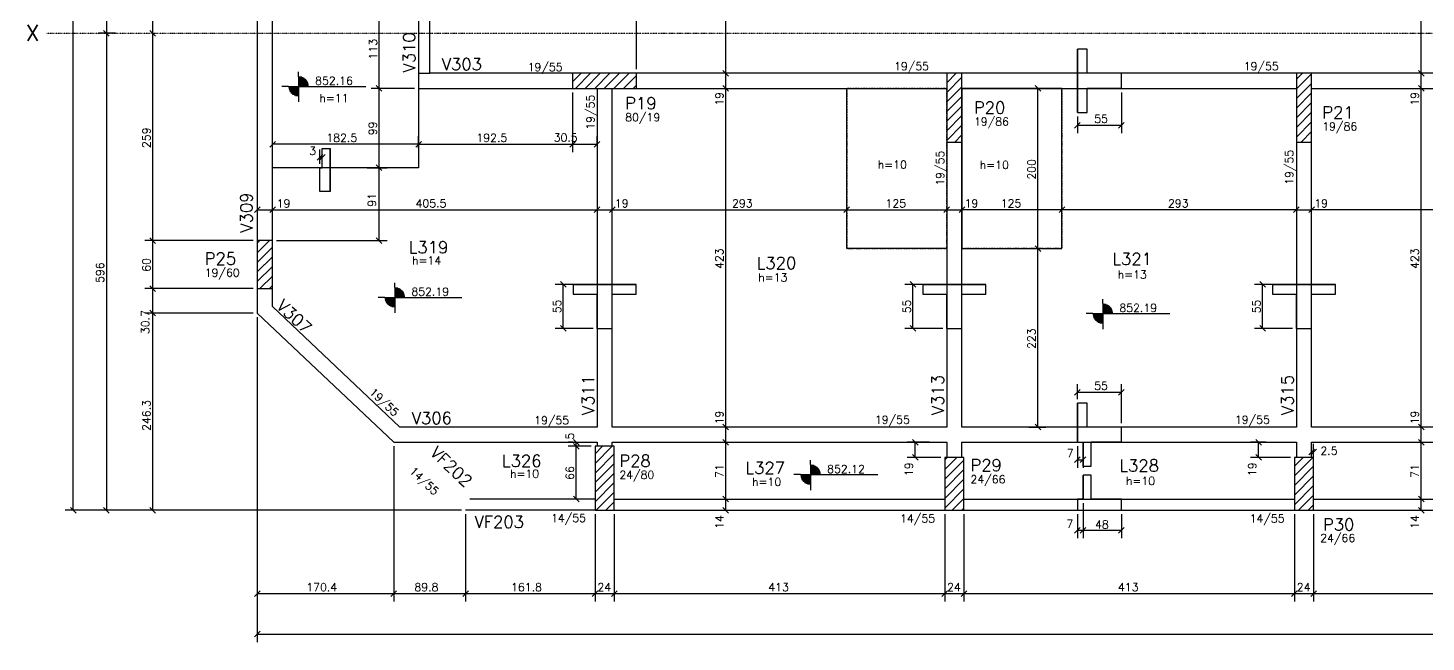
# Model space of a CAD drawing. Extents: x 892 to 4935, y 1591 to 3707.
# Drawn here: x 892 to 2639, y 1798 to 2566 of the extents above; entities that cross this region are included whole.
import ezdxf

# ---------------------------------------------------------------- set-up
doc = ezdxf.new("R2010")
doc.units = 0
doc.header["$MEASUREMENT"] = 0
doc.linetypes.add('ESTILO_TQS_0004', pattern=[2, 0.5, -0.4, 0.1, -0.4, 0.1, -0.5])
for name, color, linetype in [('2', 2, 'CONTINUOUS'), ('3', 3, 'CONTINUOUS'), ('4', 4, 'CONTINUOUS'), ('6', 6, 'CONTINUOUS'), ('7', 7, 'CONTINUOUS'), ('8', 8, 'CONTINUOUS'), ('9', 9, 'CONTINUOUS')]:
    doc.layers.add(name, color=color, linetype=linetype)
doc.styles.get("Standard").update_dxf_attribs({"font": 'ROMANS.SHX'})

msp = doc.modelspace()

# ---------------------------------------------------------------- linework, layer by layer
at = {"layer": '2', "linetype": 'Continuous'}
for p, q in [((986.779232, 2562.573534), (993.8503, 2555.502466)), ((986.779232, 2562.573534), (993.8503, 2555.502466)), ((1051.842067, 2555.502466), (1044.770999, 2562.573534)), ((1051.842067, 2555.502466), (1044.770999, 2562.573534)), ((1767.812529, 2505.502466), (1760.741461, 2512.573534)), ((1767.812529, 2505.502466), (1760.741461, 2512.573534)), ((2636.84433, 2505.502466), (2629.773263, 2512.573534)), ((2636.84433, 2505.502466), (2629.773263, 2512.573534)), ((1334.634802, 2486.502466), (1327.563734, 2493.573534)), ((1334.634802, 2486.502466), (1327.563734, 2493.573534)), ((1767.812529, 2486.502466), (1760.741461, 2493.573534)), ((1767.812529, 2486.502466), (1760.741461, 2493.573534)), ((2157.987446, 2486.502466), (2150.916378, 2493.573534)), ((2636.84433, 2486.502466), (2629.773263, 2493.573534)), ((2636.84433, 2486.502466), (2629.773263, 2493.573534)), ((2200.262317, 2440.561604), (2207.333385, 2447.632672)), ((2255.262317, 2440.561604), (2262.333385, 2447.632672)), ((1201.418034, 2423.898123), (1194.346966, 2416.827055)), ((1376.846966, 2416.827055), (1383.918034, 2423.898123)), ((1383.918034, 2423.898123), (1376.846966, 2416.827055)), ((1569.346966, 2416.827055), (1576.418034, 2423.898123)), ((1569.346966, 2416.827055), (1576.418034, 2423.898123)), ((1599.846966, 2416.827055), (1606.918034, 2423.898123)), ((1253.509577, 2400.413685), (1260.580645, 2407.484753)), ((1256.509577, 2400.413685), (1263.580645, 2407.484753)), ((1334.634802, 2387.502466), (1327.563734, 2394.573534)), ((1334.634802, 2387.502466), (1327.563734, 2394.573534)), ((1175.346966, 2334.95905), (1182.418034, 2342.030118)), ((1194.346966, 2334.95905), (1201.418034, 2342.030118)), ((1194.346966, 2334.95905), (1201.418034, 2342.030118)), ((1599.846966, 2334.95905), (1606.918034, 2342.030118)), ((1599.846966, 2334.95905), (1606.918034, 2342.030118)), ((1618.846966, 2334.95905), (1625.918034, 2342.030118)), ((1618.846966, 2334.95905), (1625.918034, 2342.030118)), ((1618.846966, 2334.95905), (1625.918034, 2342.030118)), ((1911.846966, 2334.95905), (1918.918034, 2342.030118)), ((1911.846966, 2334.95905), (1918.918034, 2342.030118)), ((2036.846966, 2334.95905), (2043.918034, 2342.030118)), ((2036.846966, 2334.95905), (2043.918034, 2342.030118)), ((2036.846966, 2334.95905), (2043.918034, 2342.030118)), ((2055.846966, 2334.95905), (2062.918034, 2342.030118)), ((2055.846966, 2334.95905), (2062.918034, 2342.030118)), ((2062.918034, 2342.030118), (2055.846966, 2334.95905)), ((2187.918034, 2342.030118), (2180.846966, 2334.95905)), ((2187.918034, 2342.030118), (2180.846966, 2334.95905)), ((2473.846966, 2334.95905), (2480.918034, 2342.030118)), ((2473.846966, 2334.95905), (2480.918034, 2342.030118)), ((2480.918034, 2342.030118), (2473.846966, 2334.95905)), ((2492.846966, 2334.95905), (2499.918034, 2342.030118)), ((2492.846966, 2334.95905), (2499.918034, 2342.030118)), ((2499.918034, 2342.030118), (2492.846966, 2334.95905)), ((1051.842067, 2296.502466), (1044.770999, 2303.573534)), ((1051.842067, 2296.502466), (1044.770999, 2303.573534)), ((1334.634802, 2296.502466), (1327.563734, 2303.573534)), ((2157.987446, 2286.502466), (2150.916378, 2293.573534)), ((2157.987446, 2286.502466), (2150.916378, 2293.573534)), ((1051.842067, 2236.502466), (1044.770999, 2243.573534)), ((1051.842067, 2236.502466), (1044.770999, 2243.573534)), ((1564.740486, 2241.655791), (1557.669419, 2248.726858)), ((2001.740486, 2241.655791), (1994.669419, 2248.726858)), ((2438.740486, 2241.655791), (2431.669419, 2248.726858)), ((1051.842067, 2205.793615), (1044.770999, 2212.864682)), ((1051.842067, 2205.793615), (1044.770999, 2212.864682)), ((1564.740486, 2186.655791), (1557.669419, 2193.726858)), ((2001.740486, 2186.655791), (1994.669419, 2193.726858)), ((2438.740486, 2186.655791), (2431.669419, 2193.726858)), ((2200.262317, 2107.001981), (2207.333385, 2114.073049)), ((2255.262317, 2107.001981), (2262.333385, 2114.073049)), ((1767.812529, 2063.502466), (1760.741461, 2070.573534)), ((1767.812529, 2063.502466), (1760.741461, 2070.573534)), ((2157.987446, 2063.502466), (2150.916378, 2070.573534)), ((2636.84433, 2063.502466), (2629.773263, 2070.573534)), ((2636.84433, 2063.502466), (2629.773263, 2070.573534)), ((1580.98592, 2044.502466), (1573.914852, 2051.573534)), ((1580.98592, 2039.502466), (1573.914852, 2046.573534)), ((1580.98592, 2039.502466), (1573.914852, 2046.573534)), ((1767.812529, 2044.502466), (1760.741461, 2051.573534)), ((1767.812529, 2044.502466), (1760.741461, 2051.573534)), ((2004.655164, 2044.502466), (1997.584096, 2051.573534)), ((2433.750327, 2044.502466), (2426.67926, 2051.573534)), ((2636.84433, 2044.502466), (2629.773263, 2051.573534)), ((2636.84433, 2044.502466), (2629.773263, 2051.573534)), ((2004.655164, 2025.502466), (1997.584096, 2032.573534)), ((2200.262317, 2022.708846), (2207.333385, 2029.779914)), ((2207.262317, 2022.708846), (2214.333385, 2029.779914)), ((2433.750327, 2025.502466), (2426.67926, 2032.573534)), ((2499.918034, 2039.4426), (2492.846966, 2032.371532)), ((2502.418034, 2039.4426), (2495.346966, 2032.371532)), ((1580.98592, 1973.502466), (1573.914852, 1980.573534)), ((1767.812529, 1973.502466), (1760.741461, 1980.573534)), ((1767.812529, 1973.502466), (1760.741461, 1980.573534)), ((2636.84433, 1973.502466), (2629.773263, 1980.573534)), ((2636.84433, 1973.502466), (2629.773263, 1980.573534)), ((952.312395, 1959.502466), (945.241328, 1966.573534)), ((986.779232, 1966.573534), (993.8503, 1959.502466)), ((1051.842067, 1959.502466), (1044.770999, 1966.573534)), ((1767.812529, 1959.502466), (1760.741461, 1966.573534)), ((2636.84433, 1959.502466), (2629.773263, 1966.573534)), ((2200.262317, 1934.507242), (2207.333385, 1941.57831)), ((2207.262317, 1934.507242), (2214.333385, 1941.57831)), ((2207.262317, 1934.507242), (2214.333385, 1941.57831)), ((2255.262317, 1934.507242), (2262.333385, 1941.57831)), ((1175.346966, 1855.451085), (1182.418034, 1862.522152)), ((1345.74326, 1855.451085), (1352.814328, 1862.522152)), ((1345.74326, 1855.451085), (1352.814328, 1862.522152)), ((1435.544159, 1855.451085), (1442.615226, 1862.522152)), ((1435.544159, 1855.451085), (1442.615226, 1862.522152)), ((1597.346966, 1855.451085), (1604.418034, 1862.522152)), ((1597.346966, 1855.451085), (1604.418034, 1862.522152)), ((1621.346966, 1855.451085), (1628.418034, 1862.522152)), ((1621.346966, 1855.451085), (1628.418034, 1862.522152)), ((2034.346966, 1855.451085), (2041.418034, 1862.522152)), ((2034.346966, 1855.451085), (2041.418034, 1862.522152)), ((2058.346966, 1855.451085), (2065.418034, 1862.522152)), ((2058.346966, 1855.451085), (2065.418034, 1862.522152)), ((2471.346966, 1855.451085), (2478.418034, 1862.522152)), ((2471.346966, 1855.451085), (2478.418034, 1862.522152)), ((2495.346966, 1855.451085), (2502.418034, 1862.522152)), ((2495.346966, 1855.451085), (2502.418034, 1862.522152)), ((1175.346966, 1804.887697), (1182.418034, 1811.958765))]:
    msp.add_line(p, q, dxfattribs=at)
at = {"layer": '3', "linetype": 'Continuous'}
for p, q in [((1230.478091, 2505.094006), (1230.478091, 2510.59875)), ((1230.478091, 2505.094006), (1230.478091, 2480.094006)), ((1230.478091, 2504.486659), (1234.327216, 2504.486659)), ((1230.478091, 2503.69381), (1236.226554, 2503.69381)), ((1230.478091, 2502.900961), (1237.550349, 2502.900961)), ((1230.478091, 2502.1081), (1238.58561, 2502.1081)), ((1230.478091, 2501.31531), (1239.43295, 2501.31531)), ((1230.478091, 2500.522461), (1240.141959, 2500.522461)), ((1230.478091, 2499.7296), (1240.741296, 2499.7296)), ((1230.478091, 2498.936751), (1241.249318, 2498.936751)), ((1572.8825, 2498.485277), (1583.435223, 2509.038)), ((1576.456039, 2490.038), (1595.456039, 2509.038)), ((1588.476854, 2490.038), (1607.476854, 2509.038)), ((1600.497669, 2490.038), (1619.497669, 2509.038)), ((1612.518485, 2490.038), (1631.518485, 2509.038)), ((1624.5393, 2490.038), (1643.5393, 2509.038)), ((1636.560115, 2490.038), (1652.8825, 2506.360385)), ((2040.3825, 2497.173481), (2052.247019, 2509.038)), ((2040.3825, 2485.152665), (2059.3825, 2504.152665)), ((2477.3825, 2501.424131), (2484.996369, 2509.038)), ((2477.3825, 2489.403315), (2496.3825, 2508.403315)), ((1217.978091, 2492.594006), (1209.551387, 2492.594006)), ((1230.478043, 2491.801205), (1217.978043, 2491.801205)), ((1217.978091, 2492.594006), (1242.978091, 2492.594006)), ((1230.478043, 2491.008356), (1218.079038, 2491.008356)), ((1230.478043, 2490.215507), (1218.206401, 2490.215507)), ((1230.478043, 2489.422658), (1218.387027, 2489.422658)), ((1230.478043, 2488.629856), (1218.623299, 2488.629856)), ((1230.478043, 2487.836959), (1218.918605, 2487.836959)), ((1230.478043, 2487.044158), (1219.277663, 2487.044158)), ((1230.478043, 2486.251309), (1219.706817, 2486.251309)), ((1230.478043, 2485.45846), (1220.214839, 2485.45846)), ((1230.478043, 2484.665611), (1220.814223, 2484.665611)), ((1230.478043, 2483.87281), (1221.523185, 2483.87281)), ((1230.478043, 2483.079901), (1222.370524, 2483.079901)), ((1230.478043, 2482.287099), (1223.405785, 2482.287099)), ((1230.478043, 2481.49425), (1224.729581, 2481.49425)), ((1230.478091, 2498.143902), (1241.678471, 2498.143902)), ((1230.478091, 2497.351053), (1242.03753, 2497.351053)), ((1230.478091, 2496.558204), (1242.332835, 2496.558204)), ((1230.478091, 2495.765402), (1242.569108, 2495.765402)), ((1230.478091, 2494.972553), (1242.749686, 2494.972553)), ((1230.478091, 2494.179704), (1242.877097, 2494.179704)), ((1230.478091, 2493.386855), (1242.978091, 2493.386855)), ((1242.978091, 2492.594006), (1314.40084, 2492.594006)), ((1648.58093, 2490.038), (1652.8825, 2494.33957)), ((2040.3825, 2473.13185), (2059.3825, 2492.13185)), ((2477.3825, 2477.3825), (2496.3825, 2496.3825)), ((2477.3825, 2465.361685), (2496.3825, 2484.361685)), ((1230.478043, 2480.701401), (1226.628966, 2480.701401)), ((1230.478091, 2480.094006), (1230.478091, 2473.225474)), ((2040.3825, 2461.111035), (2059.3825, 2480.111035)), ((2040.3825, 2449.09022), (2059.3825, 2468.09022)), ((2477.3825, 2453.340869), (2496.3825, 2472.340869)), ((2040.3825, 2437.069404), (2059.3825, 2456.069404)), ((2477.3825, 2441.320054), (2496.3825, 2460.320054)), ((2477.3825, 2429.299239), (2496.3825, 2448.299239)), ((2040.3825, 2425.048589), (2059.3825, 2444.048589)), ((2050.392726, 2423.038), (2059.3825, 2432.027774)), ((2483.142076, 2423.038), (2496.3825, 2436.278424)), ((2495.162892, 2423.038), (2496.3825, 2424.257608)), ((1178.8825, 2284.797506), (1194.122994, 2300.038)), ((1178.8825, 2296.818321), (1182.102179, 2300.038)), ((1178.8825, 2272.77669), (1197.8825, 2291.77669)), ((1178.8825, 2260.755875), (1197.8825, 2279.755875)), ((1178.8825, 2248.73506), (1197.8825, 2267.73506)), ((1182.206255, 2240.038), (1197.8825, 2255.714245)), ((1194.227071, 2240.038), (1197.8825, 2243.693429)), ((1350.709793, 2241.55583), (1350.709793, 2247.060575)), ((1350.709793, 2241.55583), (1350.709793, 2216.55583)), ((1350.709793, 2240.948483), (1354.558918, 2240.948483)), ((1350.709793, 2240.155634), (1356.458256, 2240.155634)), ((1350.709793, 2239.362785), (1357.782051, 2239.362785)), ((1350.709793, 2238.569924), (1358.817313, 2238.569924)), ((1350.709793, 2237.777134), (1359.664652, 2237.777134)), ((1350.709793, 2236.984285), (1360.373661, 2236.984285)), ((1338.209793, 2229.05583), (1329.783089, 2229.05583)), ((1350.709746, 2228.263029), (1338.209746, 2228.263029)), ((1338.209793, 2229.05583), (1363.209793, 2229.05583)), ((1350.709746, 2227.47018), (1338.31074, 2227.47018)), ((1350.709746, 2226.677331), (1338.438103, 2226.677331)), ((1350.709746, 2225.884482), (1338.618729, 2225.884482)), ((1350.709746, 2225.091681), (1338.855002, 2225.091681)), ((1350.709746, 2224.298784), (1339.150307, 2224.298784)), ((1350.709746, 2223.505982), (1339.509365, 2223.505982)), ((1350.709746, 2222.713133), (1339.938519, 2222.713133)), ((1350.709746, 2221.920284), (1340.446541, 2221.920284)), ((1350.709746, 2221.127435), (1341.045925, 2221.127435)), ((1350.709746, 2220.334634), (1341.754887, 2220.334634)), ((1350.709746, 2219.541725), (1342.602227, 2219.541725)), ((1350.709793, 2236.191424), (1360.972998, 2236.191424)), ((1350.709793, 2235.398575), (1361.48102, 2235.398575)), ((1350.709793, 2234.605726), (1361.910174, 2234.605726)), ((1350.709793, 2233.812877), (1362.269232, 2233.812877)), ((1350.709793, 2233.020028), (1362.564537, 2233.020028)), ((1350.709793, 2232.227227), (1362.80081, 2232.227227)), ((1350.709793, 2231.434378), (1362.981388, 2231.434378)), ((1350.709793, 2230.641529), (1363.108799, 2230.641529)), ((1350.709793, 2229.84868), (1363.209793, 2229.84868)), ((1363.209793, 2229.05583), (1434.632542, 2229.05583)), ((2235.483293, 2221.245391), (2235.483293, 2226.750136)), ((2235.483293, 2221.245391), (2235.483293, 2196.245391)), ((2235.483293, 2220.638044), (2239.332417, 2220.638044)), ((2235.483293, 2219.845195), (2241.231755, 2219.845195)), ((2235.483293, 2219.052346), (2242.555551, 2219.052346)), ((1350.709746, 2218.748924), (1343.637488, 2218.748924)), ((1350.709746, 2217.956075), (1344.961283, 2217.956075)), ((1350.709746, 2217.163226), (1346.860668, 2217.163226)), ((1350.709793, 2216.55583), (1350.709793, 2209.687298)), ((2222.983293, 2208.745391), (2214.556588, 2208.745391)), ((2235.483245, 2207.95259), (2222.983245, 2207.95259)), ((2222.983293, 2208.745391), (2247.983293, 2208.745391)), ((2235.483245, 2207.159741), (2223.084239, 2207.159741)), ((2235.483245, 2206.366892), (2223.211602, 2206.366892)), ((2235.483245, 2205.574043), (2223.392228, 2205.574043)), ((2235.483245, 2204.781242), (2223.628501, 2204.781242)), ((2235.483245, 2203.988345), (2223.923806, 2203.988345)), ((2235.483245, 2203.195543), (2224.282865, 2203.195543)), ((2235.483245, 2202.402694), (2224.712018, 2202.402694)), ((2235.483245, 2201.609845), (2225.22004, 2201.609845)), ((2235.483293, 2218.259485), (2243.590812, 2218.259485)), ((2235.483293, 2217.466695), (2244.438151, 2217.466695)), ((2235.483293, 2216.673846), (2245.14716, 2216.673846)), ((2235.483293, 2215.880985), (2245.746497, 2215.880985)), ((2235.483293, 2215.088136), (2246.254519, 2215.088136)), ((2235.483293, 2214.295287), (2246.683673, 2214.295287)), ((2235.483293, 2213.502438), (2247.042731, 2213.502438)), ((2235.483293, 2212.709589), (2247.338036, 2212.709589)), ((2235.483293, 2211.916788), (2247.574309, 2211.916788)), ((2235.483293, 2211.123939), (2247.754888, 2211.123939)), ((2235.483293, 2210.33109), (2247.882298, 2210.33109)), ((2235.483293, 2209.538241), (2247.983293, 2209.538241)), ((2247.983293, 2208.745391), (2319.406041, 2208.745391)), ((2235.483245, 2200.816996), (2225.819425, 2200.816996)), ((2235.483245, 2200.024195), (2226.528386, 2200.024195)), ((2235.483245, 2199.231286), (2227.375726, 2199.231286)), ((2235.483245, 2198.438485), (2228.410987, 2198.438485)), ((2235.483245, 2197.645636), (2229.734782, 2197.645636)), ((2235.483245, 2196.852787), (2231.634168, 2196.852787)), ((2235.483293, 2196.245391), (2235.483293, 2189.376859)), ((1600.8825, 2021.611035), (1622.309465, 2043.038)), ((1600.8825, 2033.63185), (1610.28865, 2043.038)), ((1600.8825, 2009.59022), (1624.8825, 2033.59022)), ((2037.8825, 2013.840869), (2053.079631, 2029.038)), ((2037.8825, 2025.861685), (2041.058815, 2029.038)), ((2474.8825, 2006.070704), (2497.849796, 2029.038)), ((2474.8825, 2018.091519), (2485.828981, 2029.038)), ((1600.8825, 1997.569404), (1624.8825, 2021.569404)), ((1600.8825, 1985.548589), (1624.8825, 2009.548589)), ((1870.2977, 2020.019641), (1870.2977, 2025.524385)), ((1870.2977, 2020.019641), (1870.2977, 1995.019641)), ((1870.2977, 2019.412293), (1874.146825, 2019.412293)), ((1870.2977, 2018.619444), (1876.046162, 2018.619444)), ((1870.2977, 2017.826595), (1877.369958, 2017.826595)), ((1870.2977, 2017.033734), (1878.405219, 2017.033734)), ((1870.2977, 2016.240945), (1879.252559, 2016.240945)), ((1870.2977, 2015.448096), (1879.961568, 2015.448096)), ((1870.2977, 2014.655235), (1880.560904, 2014.655235)), ((1870.2977, 2013.862386), (1881.068927, 2013.862386)), ((1870.2977, 2013.069537), (1881.49808, 2013.069537)), ((1870.2977, 2012.276688), (1881.857138, 2012.276688)), ((1870.2977, 2011.483839), (1882.152444, 2011.483839)), ((1870.2977, 2010.691037), (1882.388717, 2010.691037)), ((1870.2977, 2009.898188), (1882.569295, 2009.898188)), ((2037.8825, 2001.820054), (2061.8825, 2025.820054)), ((2037.8825, 1989.799239), (2061.8825, 2013.799239)), ((2474.8825, 1994.049889), (2498.8825, 2018.049889)), ((1600.8825, 1973.527774), (1624.8825, 1997.527774)), ((1857.7977, 2007.519641), (1849.370996, 2007.519641)), ((1870.297652, 2006.726839), (1857.797652, 2006.726839)), ((1857.7977, 2007.519641), (1882.7977, 2007.519641)), ((1870.297652, 2005.93399), (1857.898646, 2005.93399)), ((1870.297652, 2005.141141), (1858.026009, 2005.141141)), ((1870.297652, 2004.348292), (1858.206635, 2004.348292)), ((1870.297652, 2003.555491), (1858.442908, 2003.555491)), ((1870.297652, 2002.762594), (1858.738213, 2002.762594)), ((1870.297652, 2001.969793), (1859.097272, 2001.969793)), ((1870.297652, 2001.176944), (1859.526425, 2001.176944)), ((1870.297652, 2000.384095), (1860.034447, 2000.384095)), ((1870.297652, 1999.591246), (1860.633832, 1999.591246)), ((1870.297652, 1998.798444), (1861.342793, 1998.798444)), ((1870.297652, 1998.005536), (1862.190133, 1998.005536)), ((1870.297652, 1997.212734), (1863.225394, 1997.212734)), ((1870.297652, 1996.419885), (1864.549189, 1996.419885)), ((1870.297652, 1995.627036), (1866.448575, 1995.627036)), ((1870.2977, 2009.105339), (1882.696706, 2009.105339)), ((1870.2977, 2008.31249), (1882.7977, 2008.31249)), ((1870.2977, 1995.019641), (1870.2977, 1988.151109)), ((1882.7977, 2007.519641), (1954.220449, 2007.519641)), ((2037.8825, 1977.778424), (2061.8825, 2001.778424)), ((2474.8825, 1982.029074), (2498.8825, 2006.029074)), ((2474.8825, 1970.008258), (2498.8825, 1994.008258)), ((1600.8825, 1977.038), (1444.654758, 1977.038)), ((1602.413542, 1963.038), (1624.8825, 1985.506958)), ((1624.8825, 1977.038), (2037.8825, 1977.038)), ((2037.8825, 1965.757608), (2061.8825, 1989.757608)), ((2047.183707, 1963.038), (2061.8825, 1977.736793)), ((2061.8825, 1977.038), (2474.8825, 1977.038)), ((2479.933057, 1963.038), (2498.8825, 1981.987443)), ((2498.8825, 1977.038), (2911.8825, 1977.038)), ((1600.8825, 1963.038), (1439.079693, 1963.038)), ((1614.434357, 1963.038), (1624.8825, 1973.486143)), ((1624.8825, 1963.038), (2037.8825, 1963.038)), ((2059.204522, 1963.038), (2061.8825, 1965.715978)), ((2061.8825, 1963.038), (2474.8825, 1963.038)), ((2491.953872, 1963.038), (2498.8825, 1969.966628)), ((2498.8825, 1963.038), (2911.8825, 1963.038))]:
    msp.add_line(p, q, dxfattribs=at)
for points in [[(1380.3825, 2661.038), (1380.3825, 2490.038)], [(1394.3825, 2509.038), (1394.3825, 2661.038)], [(1178.8825, 2620.038), (1178.8825, 2300.038)], [(1197.8825, 2300.038), (1197.8825, 2620.038)], [(1380.3825, 2509.038), (1394.3825, 2509.038)], [(1572.8825, 2509.038), (1394.3825, 2509.038)], [(2040.3825, 2509.038), (1652.8825, 2509.038)], [(2477.3825, 2509.038), (2059.3825, 2509.038)], [(2914.3825, 2509.038), (2496.3825, 2509.038)], [(1380.3825, 2490.038), (1572.8825, 2490.038)], [(1603.3825, 2490.038), (1603.3825, 2067.038)], [(1622.3825, 2067.038), (1622.3825, 2490.038)], [(1652.8825, 2490.038), (2040.3825, 2490.038)], [(2059.3825, 2490.038), (2477.3825, 2490.038)], [(2496.3825, 2490.038), (2914.3825, 2490.038)], [(2040.3825, 2423.038), (2040.3825, 2067.038)], [(2059.3825, 2067.038), (2059.3825, 2423.038)], [(2477.3825, 2423.038), (2477.3825, 2067.038)], [(2496.3825, 2067.038), (2496.3825, 2423.038)], [(1178.8825, 2240.038), (1178.8825, 2209.329149)], [(1197.8825, 2217.506423), (1197.8825, 2240.038)], [(1178.8825, 2209.329149), (1349.278794, 2048.038)], [(1356.845108, 2067.038), (1197.8825, 2217.506423)], [(1603.3825, 2067.038), (1356.845108, 2067.038)], [(2040.3825, 2067.038), (1622.3825, 2067.038)], [(2477.3825, 2067.038), (2059.3825, 2067.038)], [(2914.3825, 2067.038), (2496.3825, 2067.038)], [(1349.278794, 2048.038), (1603.3825, 2048.038)], [(1603.3825, 2048.038), (1603.3825, 2043.038)], [(1622.3825, 2048.038), (2040.3825, 2048.038)], [(1622.3825, 2043.038), (1622.3825, 2048.038)], [(2040.3825, 2048.038), (2040.3825, 2029.038)], [(2059.3825, 2048.038), (2477.3825, 2048.038)], [(2059.3825, 2029.038), (2059.3825, 2048.038)], [(2477.3825, 2048.038), (2477.3825, 2029.038)], [(2496.3825, 2048.038), (2914.3825, 2048.038)], [(2496.3825, 2029.038), (2496.3825, 2048.038)]]:
    msp.add_lwpolyline(points, dxfattribs=at)
at = {"layer": '3', "linetype": 'ESTILO_TQS_0004'}
for points in [[(1197.8825, 2603.038), (1380.3825, 2603.038), (1380.3825, 2391.038), (1197.8825, 2391.038), (1197.8825, 2603.038)], [(2040.3825, 2490.038), (1915.3825, 2490.038), (1915.3825, 2290.038), (2040.3825, 2290.038), (2040.3825, 2490.038)], [(2059.3825, 2490.038), (2184.3825, 2490.038), (2184.3825, 2290.038), (2059.3825, 2290.038), (2059.3825, 2490.038)]]:
    msp.add_lwpolyline(points, dxfattribs=at)
at = {"layer": '6', "linetype": 'Continuous'}
for p, q in [((2203.797851, 2509.038), (2203.797851, 2539.038)), ((2215.797851, 2509.038), (2215.797851, 2539.038)), ((2203.797851, 2490.038), (2203.797851, 2509.038)), ((2258.797851, 2509.038), (2215.797851, 2509.038)), ((2258.797851, 2490.038), (2258.797851, 2509.038)), ((2203.797851, 2460.038), (2203.797851, 2490.038)), ((2215.797851, 2460.038), (2215.797851, 2490.038)), ((2258.797851, 2490.038), (2215.797851, 2490.038)), ((1260.045111, 2391.038), (1260.045111, 2415.045519)), ((1270.045111, 2361.446419), (1270.045111, 2415.045519)), ((1257.045111, 2361.446419), (1257.045111, 2391.038)), ((1257.045111, 2391.038), (1260.045111, 2391.038)), ((1573.3825, 2245.191324), (1603.3825, 2245.191324)), ((1603.3825, 2245.191324), (1622.3825, 2245.191324)), ((1622.3825, 2245.191324), (1652.3825, 2245.191324)), ((2010.3825, 2245.191324), (2040.3825, 2245.191324)), ((2040.3825, 2245.191324), (2059.3825, 2245.191324)), ((2059.3825, 2245.191324), (2089.3825, 2245.191324)), ((2447.3825, 2245.191324), (2477.3825, 2245.191324)), ((2477.3825, 2245.191324), (2496.3825, 2245.191324)), ((2496.3825, 2245.191324), (2526.3825, 2245.191324)), ((1573.3825, 2233.191324), (1603.3825, 2233.191324)), ((1603.3825, 2190.191324), (1603.3825, 2233.191324)), ((1622.3825, 2190.191324), (1622.3825, 2233.191324)), ((1622.3825, 2233.191324), (1652.3825, 2233.191324)), ((2010.3825, 2233.191324), (2040.3825, 2233.191324)), ((2040.3825, 2190.191324), (2040.3825, 2233.191324)), ((2059.3825, 2190.191324), (2059.3825, 2233.191324)), ((2059.3825, 2233.191324), (2089.3825, 2233.191324)), ((2447.3825, 2233.191324), (2477.3825, 2233.191324)), ((2477.3825, 2190.191324), (2477.3825, 2233.191324)), ((2496.3825, 2190.191324), (2496.3825, 2233.191324)), ((2496.3825, 2233.191324), (2526.3825, 2233.191324)), ((1603.3825, 2190.191324), (1622.3825, 2190.191324)), ((2040.3825, 2190.191324), (2059.3825, 2190.191324)), ((2477.3825, 2190.191324), (2496.3825, 2190.191324)), ((2203.797851, 2067.038), (2203.797851, 2097.038)), ((2215.797851, 2067.038), (2215.797851, 2097.038)), ((2203.797851, 2048.038), (2203.797851, 2067.038)), ((2258.797851, 2067.038), (2215.797851, 2067.038)), ((2258.797851, 2048.038), (2258.797851, 2067.038)), ((2203.797851, 2048.038), (2210.797851, 2048.038)), ((2210.797851, 2018.038), (2210.797851, 2048.038)), ((2220.797851, 2018.038), (2220.797851, 2048.038)), ((2258.797851, 2048.038), (2220.797851, 2048.038)), ((2210.797851, 1977.038), (2210.797851, 2007.038)), ((2220.797851, 1977.038), (2220.797851, 2007.038)), ((2210.797851, 1977.038), (2203.797851, 1977.038)), ((2203.797851, 1977.038), (2203.797851, 1963.038)), ((2258.797851, 1977.038), (2220.797851, 1977.038)), ((2258.797851, 1963.038), (2258.797851, 1977.038)), ((2203.797851, 1963.038), (2258.797851, 1963.038))]:
    msp.add_line(p, q, dxfattribs=at)
at = {"layer": '7', "linetype": 'Continuous'}
for points in [[(1572.8825, 2490.038), (1652.8825, 2490.038), (1652.8825, 2509.038), (1572.8825, 2509.038), (1572.8825, 2490.038)], [(2040.3825, 2423.038), (2059.3825, 2423.038), (2059.3825, 2509.038), (2040.3825, 2509.038), (2040.3825, 2423.038)], [(2477.3825, 2423.038), (2496.3825, 2423.038), (2496.3825, 2509.038), (2477.3825, 2509.038), (2477.3825, 2423.038)], [(1178.8825, 2240.038), (1197.8825, 2240.038), (1197.8825, 2300.038), (1178.8825, 2300.038), (1178.8825, 2240.038)], [(1600.8825, 1963.038), (1624.8825, 1963.038), (1624.8825, 2043.038), (1600.8825, 2043.038), (1600.8825, 1963.038)], [(2037.8825, 1963.038), (2061.8825, 1963.038), (2061.8825, 2029.038), (2037.8825, 2029.038), (2037.8825, 1963.038)], [(2474.8825, 1963.038), (2498.8825, 1963.038), (2498.8825, 2029.038), (2474.8825, 2029.038), (2474.8825, 1963.038)]]:
    msp.add_lwpolyline(points, dxfattribs=at)
at = {"layer": '8', "linetype": 'Continuous'}
for points in [[(2203.797851, 2460.038), (2215.797851, 2460.038), (2215.797851, 2490.038), (2258.797851, 2490.038), (2258.797851, 2509.038), (2215.797851, 2509.038), (2215.797851, 2539.038), (2203.797851, 2539.038), (2203.797851, 2460.038)], [(1270.045111, 2415.045519), (1270.045111, 2361.446419), (1257.045111, 2361.446419), (1257.045111, 2391.038), (1260.045111, 2391.038), (1260.045111, 2413.949219), (1260.045111, 2415.045519), (1270.045111, 2415.045519)], [(1573.3825, 2245.191324), (1573.3825, 2233.191324), (1603.3825, 2233.191324), (1603.3825, 2190.191324), (1622.3825, 2190.191324), (1622.3825, 2233.191324), (1652.3825, 2233.191324), (1652.3825, 2245.191324), (1573.3825, 2245.191324)], [(2010.3825, 2245.191324), (2010.3825, 2233.191324), (2040.3825, 2233.191324), (2040.3825, 2190.191324), (2059.3825, 2190.191324), (2059.3825, 2233.191324), (2089.3825, 2233.191324), (2089.3825, 2245.191324), (2010.3825, 2245.191324)], [(2447.3825, 2245.191324), (2447.3825, 2233.191324), (2477.3825, 2233.191324), (2477.3825, 2190.191324), (2496.3825, 2190.191324), (2496.3825, 2233.191324), (2526.3825, 2233.191324), (2526.3825, 2245.191324), (2447.3825, 2245.191324)], [(2210.797851, 2018.038), (2220.797851, 2018.038), (2220.797851, 2048.038), (2258.797851, 2048.038), (2258.797851, 2067.038), (2215.797851, 2067.038), (2215.797851, 2097.038), (2203.797851, 2097.038), (2203.797851, 2048.038), (2210.797851, 2048.038), (2210.797851, 2018.038)], [(2203.797851, 1963.038), (2258.797851, 1963.038), (2258.797851, 1977.038), (2220.797851, 1977.038), (2220.797851, 2007.038), (2210.797851, 2007.038), (2210.797851, 1977.038), (2203.797851, 1977.038), (2203.797851, 1963.038)]]:
    msp.add_lwpolyline(points, dxfattribs=at)
at = {"layer": '9', "linetype": 'Continuous'}
for p, q in [((948.776862, 1963.038), (948.776862, 3207.038)), ((990.314766, 3207.038), (990.314766, 2559.038)), ((1652.8825, 2514.038), (1652.8825, 2657.547911)), ((1764.276995, 2509.038), (1764.276995, 2661.038)), ((2633.308797, 2509.038), (2633.308797, 2661.038)), ((1048.306533, 2559.038), (1048.306533, 2620.038)), ((1331.099268, 2490.038), (1331.099268, 2603.038)), ((1001.745087, 2559.038), (980.314766, 2559.038)), ((990.314766, 2559.038), (990.314766, 1963.038)), ((1048.306533, 2300.038), (1048.306533, 2559.038)), ((1764.276995, 2490.038), (1764.276995, 2509.038)), ((2633.308797, 2490.038), (2633.308797, 2509.038)), ((1375.3825, 2490.038), (1321.099268, 2490.038)), ((1331.099268, 2391.038), (1331.099268, 2490.038)), ((1380.3825, 2485.038), (1380.3825, 2410.362589)), ((1572.8825, 2485.038), (1572.8825, 2410.362589)), ((1764.276995, 2067.038), (1764.276995, 2490.038)), ((2152.476707, 2490.038), (2164.451912, 2490.038)), ((2154.451912, 2290.038), (2154.451912, 2490.038)), ((2258.797851, 2485.038), (2258.797851, 2434.097138)), ((2633.308797, 2067.038), (2633.308797, 2490.038)), ((2203.797851, 2455.038), (2203.797851, 2434.097138)), ((1197.8825, 2416.998731), (1197.8825, 2430.362589)), ((1380.3825, 2415.362589), (1380.3825, 2430.362589)), ((1603.3825, 2421.330673), (1603.3825, 2430.362589)), ((2203.797851, 2444.097138), (2258.797851, 2444.097138)), ((1380.3825, 2420.362589), (1197.8825, 2420.362589)), ((1257.045111, 2396.038), (1257.045111, 2413.949219)), ((1260.045111, 2405.727431), (1260.045111, 2413.949219)), ((1380.3825, 2420.362589), (1572.8825, 2420.362589)), ((1572.8825, 2420.362589), (1603.3825, 2420.362589)), ((1257.045111, 2403.949219), (1260.045111, 2403.949219)), ((1316.178025, 2391.038), (1341.099268, 2391.038)), ((1331.099268, 2300.038), (1331.099268, 2391.038)), ((1178.8825, 2338.494584), (1197.8825, 2338.494584)), ((1197.8825, 2338.494584), (1603.3825, 2338.494584)), ((1603.3825, 2338.494584), (1622.3825, 2338.494584)), ((1622.3825, 2338.494584), (1915.3825, 2338.494584)), ((1915.3825, 2338.494584), (2040.3825, 2338.494584)), ((2040.3825, 2338.494584), (2059.3825, 2338.494584)), ((2184.3825, 2338.494584), (2059.3825, 2338.494584)), ((2477.3825, 2338.494584), (2184.3825, 2338.494584)), ((2477.3825, 2338.494584), (2496.3825, 2338.494584)), ((2789.3825, 2338.494584), (2496.3825, 2338.494584)), ((1173.8825, 2300.038), (1038.306533, 2300.038)), ((1048.306533, 2240.038), (1048.306533, 2300.038)), ((1202.8825, 2300.038), (1341.099268, 2300.038)), ((2132.713628, 2290.038), (2164.451912, 2290.038)), ((2154.451912, 2067.038), (2154.451912, 2290.038)), ((1173.8825, 2240.038), (1038.306533, 2240.038)), ((1048.306533, 2209.329149), (1048.306533, 2240.038)), ((1574.873705, 2245.191324), (1551.204953, 2245.191324)), ((1561.204953, 2190.191324), (1561.204953, 2245.191324)), ((2011.873705, 2245.191324), (1988.204953, 2245.191324)), ((1998.204953, 2190.191324), (1998.204953, 2245.191324)), ((2448.873705, 2245.191324), (2425.204953, 2245.191324)), ((2435.204953, 2190.191324), (2435.204953, 2245.191324)), ((1173.8825, 2209.329149), (1038.306533, 2209.329149)), ((1048.306533, 1963.038), (1048.306533, 2209.329149)), ((1178.8825, 2204.329149), (1178.8825, 1848.986619)), ((1598.3825, 2190.191324), (1551.204953, 2190.191324)), ((2035.3825, 2190.191324), (1988.204953, 2190.191324)), ((2472.3825, 2190.191324), (2425.204953, 2190.191324)), ((2203.797851, 2102.038), (2203.797851, 2120.537515)), ((2258.797851, 2072.038), (2258.797851, 2120.537515)), ((2203.797851, 2110.537515), (2258.797851, 2110.537515)), ((1764.276995, 2048.038), (1764.276995, 2067.038)), ((2143.176435, 2067.038), (2164.451912, 2067.038)), ((2633.308797, 2048.038), (2633.308797, 2067.038)), ((1573.732971, 2048.038), (1567.450386, 2048.038)), ((1577.450386, 2043.038), (1577.450386, 2048.038)), ((1764.276995, 1977.038), (1764.276995, 2048.038)), ((2018.92841, 2048.038), (1991.11963, 2048.038)), ((2001.11963, 2029.038), (2001.11963, 2048.038)), ((2439.375934, 2048.038), (2420.214793, 2048.038)), ((2430.214793, 2029.038), (2430.214793, 2048.038)), ((2496.3825, 2034.038), (2496.3825, 2045.907066)), ((2498.8825, 2029.038), (2498.8825, 2045.907066)), ((2633.308797, 1977.038), (2633.308797, 2048.038)), ((1349.278794, 2043.038), (1349.278794, 1848.986619)), ((1595.8825, 2043.038), (1567.450386, 2043.038)), ((1577.450386, 1977.038), (1577.450386, 2043.038)), ((2032.8825, 2029.038), (1991.11963, 2029.038)), ((2203.797851, 2043.038), (2203.797851, 2016.24438)), ((2469.8825, 2029.038), (2420.214793, 2029.038)), ((2498.8825, 2035.907066), (2496.3825, 2035.907066)), ((2203.797851, 2026.24438), (2210.797851, 2026.24438)), ((2210.797851, 2025.779763), (2210.797851, 2016.24438)), ((1574.014698, 1977.038), (1567.450386, 1977.038)), ((1764.276995, 1963.038), (1764.276995, 1977.038)), ((2633.308797, 1963.038), (2633.308797, 1977.038)), ((985.314766, 1963.038), (938.776862, 1963.038)), ((1043.306533, 1963.038), (980.314766, 1963.038)), ((1434.079693, 1963.038), (1038.306533, 1963.038)), ((1439.079693, 1958.038), (1439.079693, 1848.986619)), ((1600.8825, 1958.038), (1600.8825, 1848.986619)), ((1624.8825, 1958.038), (1624.8825, 1848.986619)), ((2037.8825, 1958.038), (2037.8825, 1848.986619)), ((2061.8825, 1958.038), (2061.8825, 1848.986619)), ((2203.797851, 1958.038), (2203.797851, 1928.042776)), ((2210.797851, 1972.038), (2210.797851, 1928.042776)), ((2258.797851, 1958.038), (2258.797851, 1928.042776)), ((2474.8825, 1958.038), (2474.8825, 1848.986619)), ((2498.8825, 1958.038), (2498.8825, 1848.986619)), ((2203.797851, 1938.042776), (2210.797851, 1938.042776)), ((2210.797851, 1938.042776), (2258.797851, 1938.042776)), ((1178.8825, 1858.986619), (1349.278794, 1858.986619)), ((1178.8825, 1853.986619), (1178.8825, 1798.423231)), ((1349.278794, 1858.986619), (1439.079693, 1858.986619)), ((1439.079693, 1858.986619), (1600.8825, 1858.986619)), ((1600.8825, 1858.986619), (1624.8825, 1858.986619)), ((1624.8825, 1858.986619), (2037.8825, 1858.986619)), ((2037.8825, 1858.986619), (2061.8825, 1858.986619)), ((2061.8825, 1858.986619), (2474.8825, 1858.986619)), ((2474.8825, 1858.986619), (2498.8825, 1858.986619)), ((2498.8825, 1858.986619), (2911.8825, 1858.986619)), ((1178.8825, 1808.423231), (4552.3825, 1808.423231))]:
    msp.add_line(p, q, dxfattribs=at)
at = {"layer": '9', "linetype": 'ESTILO_TQS_0004'}
msp.add_line((915.68257, 2559.038), (4934.813337, 2559.038), dxfattribs=at)
at = {"layer": '9', "linetype": 'Continuous'}
for points in [[(1197.8825, 2603.038), (1380.3825, 2603.038), (1380.3825, 2391.038), (1197.8825, 2391.038), (1197.8825, 2603.038)], [(1915.3825, 2490.038), (2040.3825, 2490.038), (2040.3825, 2290.038), (1915.3825, 2290.038), (1915.3825, 2490.038)], [(2059.3825, 2290.038), (2184.3825, 2290.038), (2184.3825, 2490.038), (2059.3825, 2490.038), (2059.3825, 2290.038)]]:
    msp.add_lwpolyline(points, dxfattribs=at)

# ---------------------------------------------------------------- texts
at = {"layer": '2', "linetype": 'Continuous'}
for s, p in [('113', (1328.452541, 2526.179079)), ('19', (1761.276995, 2468.484262)), ('19', (2630.308797, 2468.484262)), ('99', (1328.099268, 2431.538)), ('259', (1045.306533, 2415.538)), ('200', (2151.451912, 2376.038)), ('91', (1327.070253, 2342.197581)), ('423', (1761.276995, 2264.538)), ('423', (2630.308797, 2264.538)), ('596', (987.314766, 2247.038)), ('60', (1045.306533, 2261.038)), ('55', (1558.464069, 2209.041602)), ('55', (1995.464069, 2209.041602)), ('55', (2432.464069, 2209.041602)), ('30.7', (1043.880121, 2183.105423)), ('223', (2151.451912, 2164.538)), ('246.3', (1045.306533, 2062.183574)), ('19', (1761.276995, 2070.37133)), ('19', (2630.308797, 2070.37133)), ('5', (1574.450386, 2051.37133)), ('66', (1574.450386, 2001.038)), ('71', (1761.276995, 2003.538)), ('19', (1998.11963, 2005.70467)), ('19', (2427.214793, 2005.70467)), ('71', (2630.308797, 2003.538)), ('14', (1761.276995, 1939.70467)), ('14', (2630.308797, 1939.70467))]:
    msp.add_text(s, height=10, rotation=90, dxfattribs=at).set_placement(p)
for s, p in [('55', (2224.797851, 2447.097138)), ('182.5', (1265.1325, 2423.362589)), ('192.5', (1452.6325, 2423.362589)), ('30.5', (1549.214629, 2423.70418)), ('3', (1243.711781, 2406.949219)), ('19', (1203.063262, 2341.270461)), ('405.5', (1376.6325, 2341.494584)), ('19', (1625.71583, 2341.494584)), ('293', (1772.162853, 2341.494584)), ('125', (1963.8825, 2341.494584)), ('19', (2062.71583, 2341.494584)), ('125', (2107.8825, 2341.494584)), ('293', (2316.8825, 2341.494584)), ('19', (2499.71583, 2341.494584)), ('55', (2224.797851, 2113.537515)), ('7', (2190.464521, 2029.24438)), ('2.5', (2507.351182, 2032.41253)), ('7', (2189.996181, 1941.196462)), ('48', (2225.71083, 1940.246769)), ('170.4', (1240.080647, 1861.986619)), ('89.8', (1375.179243, 1861.986619)), ('161.8', (1495.981096, 1861.986619)), ('24', (1603.8825, 1861.986619)), ('413', (1817.3825, 1861.986619)), ('24', (2040.8825, 1861.986619)), ('413', (2254.3825, 1861.986619)), ('24', (2477.8825, 1861.986619))]:
    msp.add_text(s, height=10, dxfattribs=at).set_placement(p)
at = {"layer": '3', "linetype": 'Continuous'}
for s, p in [('19/55', (1516.714167, 2511.688029)), ('19/55', (1974.574597, 2512.788)), ('19/55', (2411.574597, 2512.788)), ('852.16', (1251.13591, 2494.661412)), ('h=11', (1256.441521, 2472.998579)), ('80/19', (1638.612873, 2448.989706)), ('19/86', (2074.431944, 2443.623383)), ('19/86', (2509.702828, 2437.571479)), ('h=10', (1954.168631, 2389.825811)), ('h=10', (2081.611927, 2389.482936)), ('h=14', (1372.318065, 2270.214626)), ('19/60', (1113.1525, 2254.876251)), ('h=13', (1804.890854, 2248.922819)), ('h=13', (2254.018523, 2252.542528)), ('852.19', (1371.367613, 2231.123236)), ('852.19', (2256.141112, 2210.812797)), ('19/55', (1524.784169, 2070.408183)), ('19/55', (1950.654948, 2071.136167)), ('19/55', (2400.549207, 2071.136167)), ('h=10', (1494.606725, 2003.687869)), ('24/80', (1631.293056, 2002.328716)), ('852.12', (1890.955519, 2009.587047)), ('h=10', (1797.141887, 1993.527891)), ('24/66', (2070.09546, 1996.739932)), ('h=10', (2264.363884, 1994.690114)), ('14/55', (1545.891594, 1948.375858)), ('14/55', (1982.124214, 1947.744551)), ('14/55', (2418.988139, 1947.744551)), ('24/66', (2507.137323, 1923.376004))]:
    msp.add_text(s, height=10, dxfattribs=at).set_placement(p)
for s, rotation, p in [('19/55', 90, (1600.150669, 2438.434241)), ('19/55', 90, (2473.432973, 2369.552464)), ('19/55', 90, (2037.09917, 2368.524905)), ('19/55', 316.572, (1318.138868, 2109.53328)), ('14/55', 316.572, (1368.189548, 2011.046571))]:
    msp.add_text(s, height=10, rotation=rotation, dxfattribs=at).set_placement(p)
at = {"layer": '4', "linetype": 'Continuous'}
for s, rotation, p in [('V310', 90, (1376.13091, 2509.997259)), ('V309', 90, (1172.702614, 2309.949825)), ('V307', 316.572, (1201.587671, 2216.653715)), ('V311', 90, (1599.6325, 2082.038)), ('V313', 90, (2036.6325, 2082.038)), ('V315', 90, (2473.6325, 2082.038)), ('VF202', 316.573, (1393.751216, 2033.233516))]:
    msp.add_text(s, height=15, rotation=rotation, dxfattribs=at).set_placement(p)
for s, p in [('V303', (1409.3825, 2512.788)), ('P19', (1638.612873, 2463.989706)), ('P20', (2074.431944, 2458.623383)), ('P21', (2509.702828, 2452.571479)), ('L319', (1368.002577, 2284.076088)), ('P25', (1113.1525, 2269.876251)), ('L320', (1802.84963, 2264.423035)), ('L321', (2247.337978, 2269.542528)), ('V306', (1371.845108, 2070.788)), ('L326', (1484.521315, 2017.157975)), ('P28', (1631.293056, 2017.328716)), ('P29', (2070.09546, 2011.739932)), ('L327', (1788.831653, 2008.510809)), ('L328', (2256.11561, 2011.331493)), ('VF203', (1450.281283, 1940.950404)), ('P30', (2510.616539, 1937.680161))]:
    msp.add_text(s, height=15, dxfattribs=at).set_placement(p)
at = {"layer": '6', "linetype": 'Continuous'}
msp.add_text('X', height=20, dxfattribs=at).set_placement((889.693286, 2549.67382))

doc.saveas('drawing.dxf')
